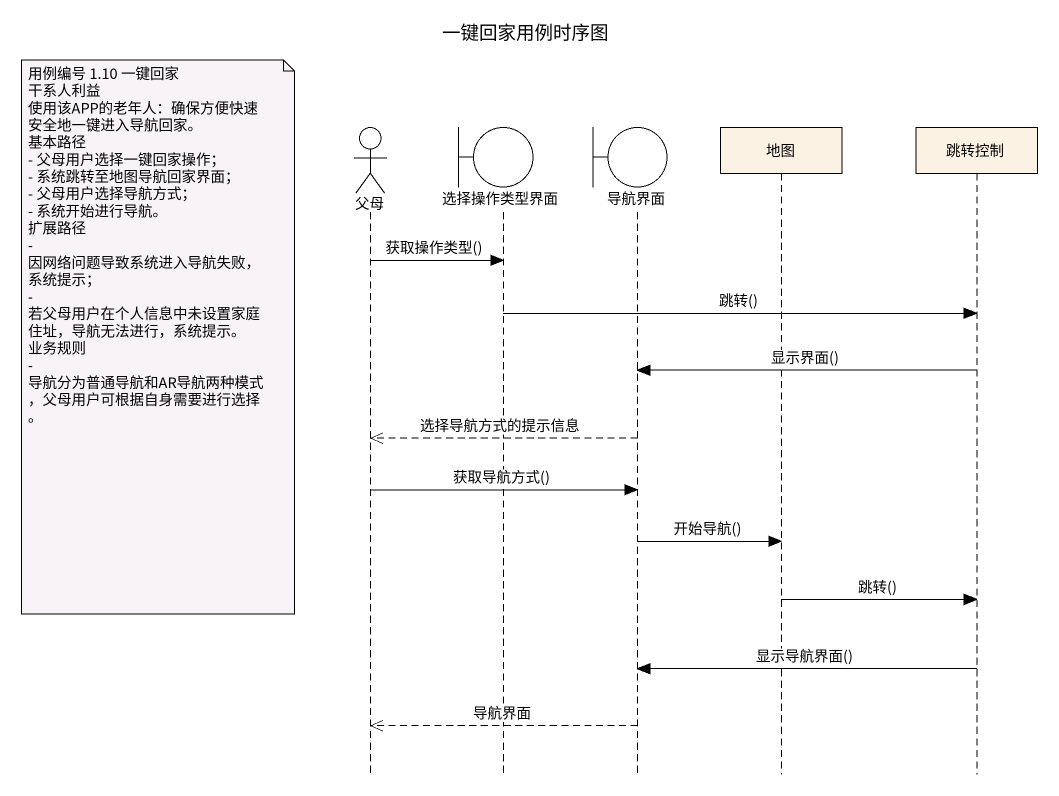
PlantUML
@startuml
title 一键回家用例时序图
hide footbox
actor 父母
boundary 选择操作类型界面
boundary 导航界面
participant 地图
participant 跳转控制

父母 -> 选择操作类型界面 : 获取操作类型()
选择操作类型界面 -> 跳转控制 : 跳转()
note left of 父母
  用例编号 1.10 一键回家
  干系人利益
  使用该APP的老年人：确保方便快速安全地一键进入导航回家。
  基本路径
  - 父母用户选择一键回家操作；
  - 系统跳转至地图导航回家界面；
  - 父母用户选择导航方式；
  - 系统开始进行导航。
  扩展路径
  - 因网络问题导致系统进入导航失败，系统提示；
  - 若父母用户在个人信息中未设置家庭住址，导航无法进行，系统提示。
  业务规则
  - 导航分为普通导航和AR导航两种模式，父母用户可根据自身需要进行选择。
end note
跳转控制 -> 导航界面 : 显示界面()
导航界面 -->> 父母 : 选择导航方式的提示信息
父母 -> 导航界面 : 获取导航方式()
导航界面 -> 地图 : 开始导航()
地图 -> 跳转控制 : 跳转()
跳转控制 -> 导航界面 : 显示导航界面()
导航界面 -->> 父母 : 导航界面
@enduml
